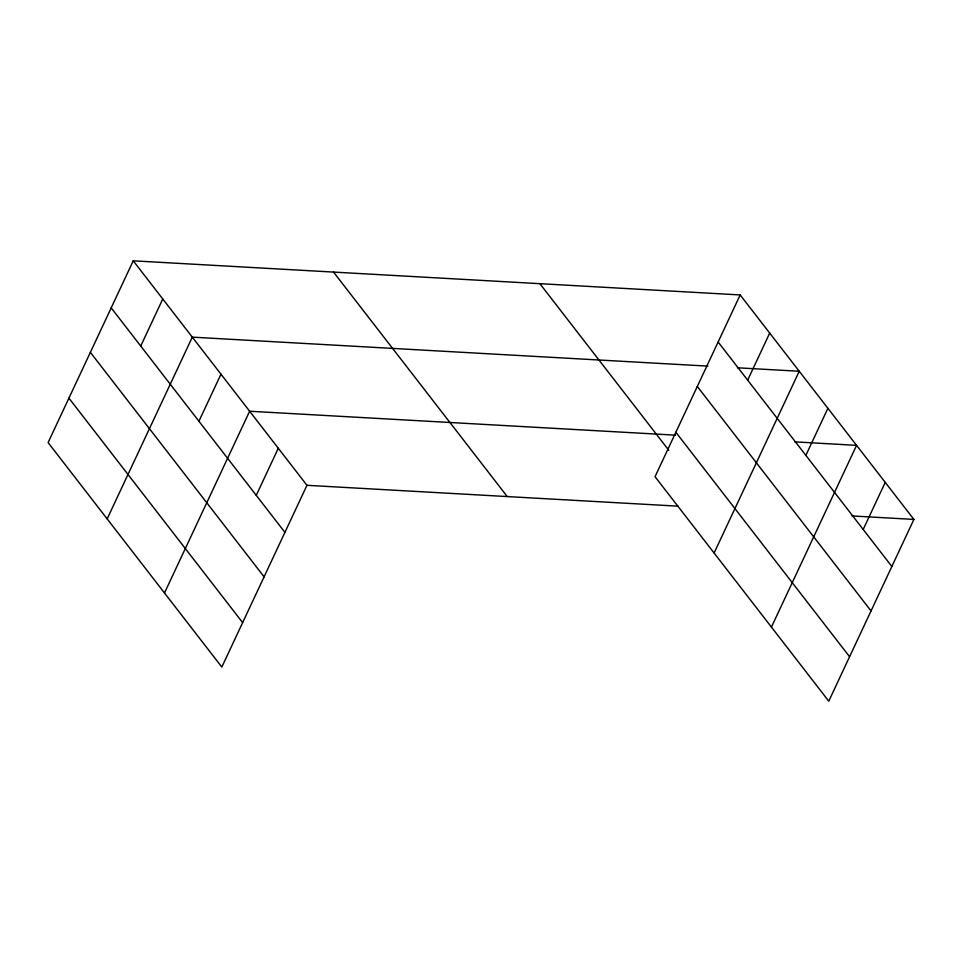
<?xml version="1.0" encoding="UTF-8"?>
<svg xmlns="http://www.w3.org/2000/svg" width="962" height="962" viewBox="0 0 962 962"><rect width="100%" height="100%" fill="white"/><g stroke="black" fill="none" stroke-linecap="round" stroke-linejoin="round"><path stroke-width="1.44" d="M133.237 260.822L48.1 442.58L221.825 667.063L306.962 485.305L133.237 260.822L740.175 294.937L913.9 519.42L828.763 701.178L655.038 476.695L740.175 294.937M140.729 346.055L162.77 298.99M107.167 518.903L192.304 337.145L707.936 366.125M198.918 421.26L220.971 374.194M164.49 592.989L249.639 411.231L675.432 435.161M256.253 495.334L278.295 448.268M747.654 380.17L769.708 333.092M714.105 553.018L799.242 371.26L737.385 367.785M805.855 455.375L827.909 408.297M771.428 627.092L856.577 445.346L794.72 441.859M863.191 529.449L885.232 482.383M306.962 485.305L678.234 506.18M852.043 515.945L913.9 519.42M718.133 342.003L891.846 566.486M697.306 386.447L871.031 610.93M675.853 432.251L849.578 656.733M539.886 283.682L668.818 450.288M333.525 272.078L507.251 496.56M111.195 307.888L284.92 532.383M90.368 352.345L264.093 576.827M68.915 398.136L242.64 622.618"/></g></svg>
